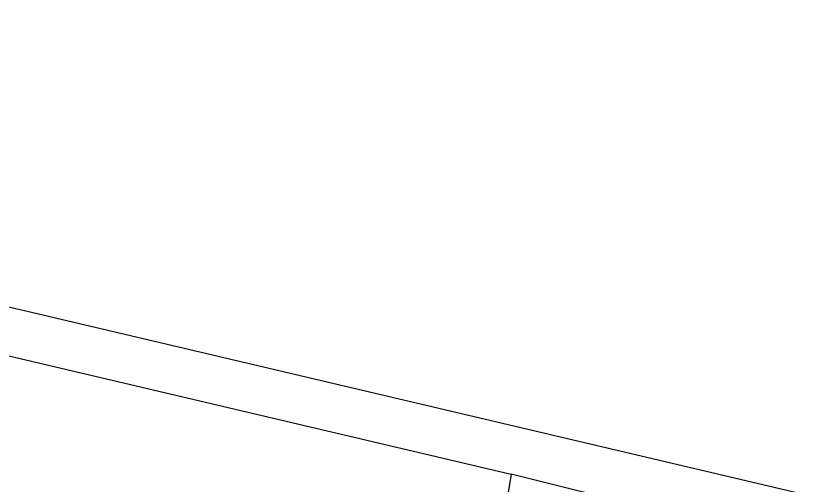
# Model space of a CAD drawing. Header units: feet. Extents: x -84 to 198, y -22 to 181.
# Drawn here: x 85.97 to 86.893, y 152.712 to 153.258 of the extents above; entities that cross this region are included whole.
import ezdxf

# ---------------------------------------------------------------- set-up
doc = ezdxf.new("R2010")
doc.units = ezdxf.units.FT
doc.layers.add('A-LINEA', color=7, linetype='CONTINUOUS')

msp = doc.modelspace()

# ---------------------------------------------------------------- linework, layer by layer
at = {"layer": 'A-LINEA'}
for p, q in [((91.3067, 151.6578), (77.5733, 154.8978)), ((77.8933, 154.7644), (86.5467, 152.7244)), ((86.5467, 152.7244), (86.5467, 152.7244)), ((86.5467, 152.7244), (86.5467, 152.7244)), ((86.5467, 152.7244), (86.5467, 152.7244))]:
    msp.add_line(p, q, dxfattribs=at)
msp.add_lwpolyline([(86.68, 152.6044), (86.68, 152.6178), (86.6933, 152.6178), (86.7067, 152.6844), (86.5467, 152.7244), (86.5467, 152.7244), (86.5333, 152.6444), (86.5467, 152.6311)], dxfattribs=at)
msp.add_lwpolyline([(86.68, 152.6044), (86.68, 152.6178), (86.6933, 152.6178), (86.7067, 152.6844), (86.5467, 152.7244), (86.5467, 152.7244), (86.5333, 152.6444), (86.5467, 152.6311)], dxfattribs=at)
msp.add_lwpolyline([(86.68, 152.6044), (86.68, 152.6178), (86.6933, 152.6178), (86.7067, 152.6844), (86.5467, 152.7244), (86.5467, 152.7244), (86.5333, 152.6444), (86.5467, 152.6311)], dxfattribs=at)

doc.saveas('drawing.dxf')
